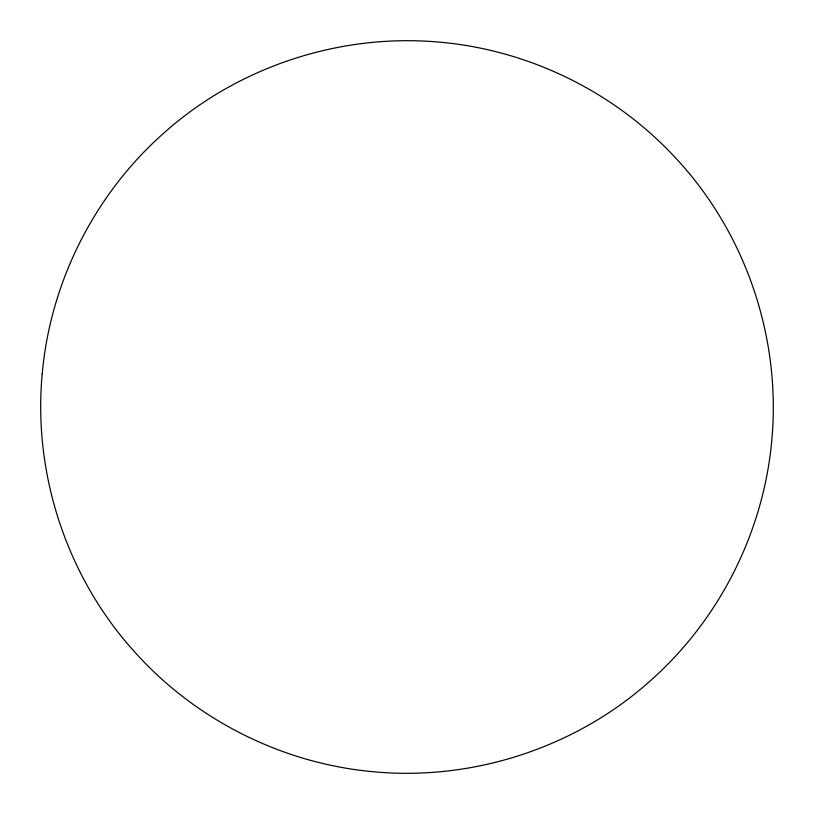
<?xml version="1.0" encoding="UTF-8"?>
<svg xmlns="http://www.w3.org/2000/svg" width="814" height="814" viewBox="0 0 814 814"><rect width="100%" height="100%" fill="white"/><g stroke="black" fill="none" stroke-linecap="round" stroke-linejoin="round"><path stroke-width="1.22" d="M42.186 374.084C32.906 474.43 67.135 577.665 134.931 652.268C195.95 720.268 283.069 763.807 374.084 771.814C474.43 781.094 577.665 746.865 652.268 679.069C720.268 618.05 763.807 530.932 771.814 439.916C781.094 339.57 746.865 236.335 679.069 161.732C618.05 93.732 530.932 50.193 439.916 42.186C339.57 32.906 236.335 67.135 161.732 134.931C93.732 195.95 50.193 283.069 42.186 374.084"/></g></svg>
